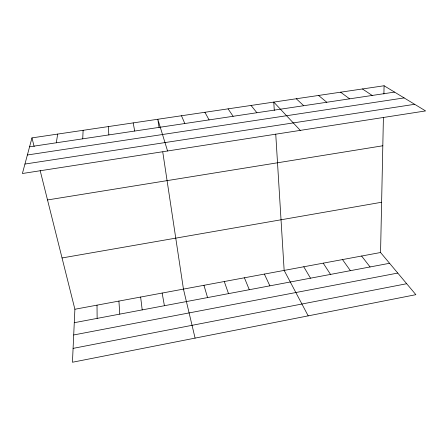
<?xml version="1.0" encoding="UTF-8"?>
<svg xmlns="http://www.w3.org/2000/svg" width="448" height="448" viewBox="0 0 448 448"><rect width="100%" height="100%" fill="white"/><g stroke="black" fill="none" stroke-linecap="round" stroke-linejoin="round"><path stroke-width="0.67" d="M40.163 170.598L74.894 309.254L72.447 362.242L415.867 294.678L380.559 252.515L383.41 117.41M383.902 94.007L384.076 85.758L31.97 137.889L22.4 173.51L425.6 110.93L384.076 85.758M82.723 138.83L83.121 130.318M56.302 142.789L57.686 134.081M73.091 348.382L406.689 283.718M73.707 334.964L397.768 273.062M74.273 322.7L389.575 263.284M74.894 309.254L380.559 252.515M62.048 257.958L381.618 202.25M47.516 199.954L382.81 145.774M24.942 164.052L414.669 104.3M27.378 154.991L404.13 97.916M29.579 146.793L394.542 92.103M362.449 88.962L372.187 95.452M340.603 92.193L349.597 98.84M318.55 95.458L326.782 102.256M296.268 98.756L303.727 105.711M300.278 130.379L273.773 102.088L274.288 110.438M251.048 105.454L256.9 112.728M361.609 256.032L370.07 266.958M342.496 259.577L350.386 270.665M228.094 108.853L233.117 116.29M323.215 263.155L330.529 274.411M303.772 266.767L310.492 278.186M204.904 112.286L209.087 119.89M308.185 315.862L284.155 270.407L275.744 134.114M264.365 274.081L269.881 285.841M181.479 115.752L184.806 123.53M244.406 277.788L249.295 289.716M224.269 281.529L228.525 293.63M167.569 150.976L157.819 119.258L159.051 127.434M203.952 285.298L207.564 297.584M31.97 137.889L34.149 146.569M195.087 338.117L183.45 289.106L162.753 151.962M133.179 122.903L134.702 131.04M162.142 293.059L164.41 305.715M140.633 297.052L142.201 309.898M108.282 126.588L108.858 134.91M118.922 301.084L119.778 314.126M97.014 305.15L97.138 318.394"/></g></svg>
